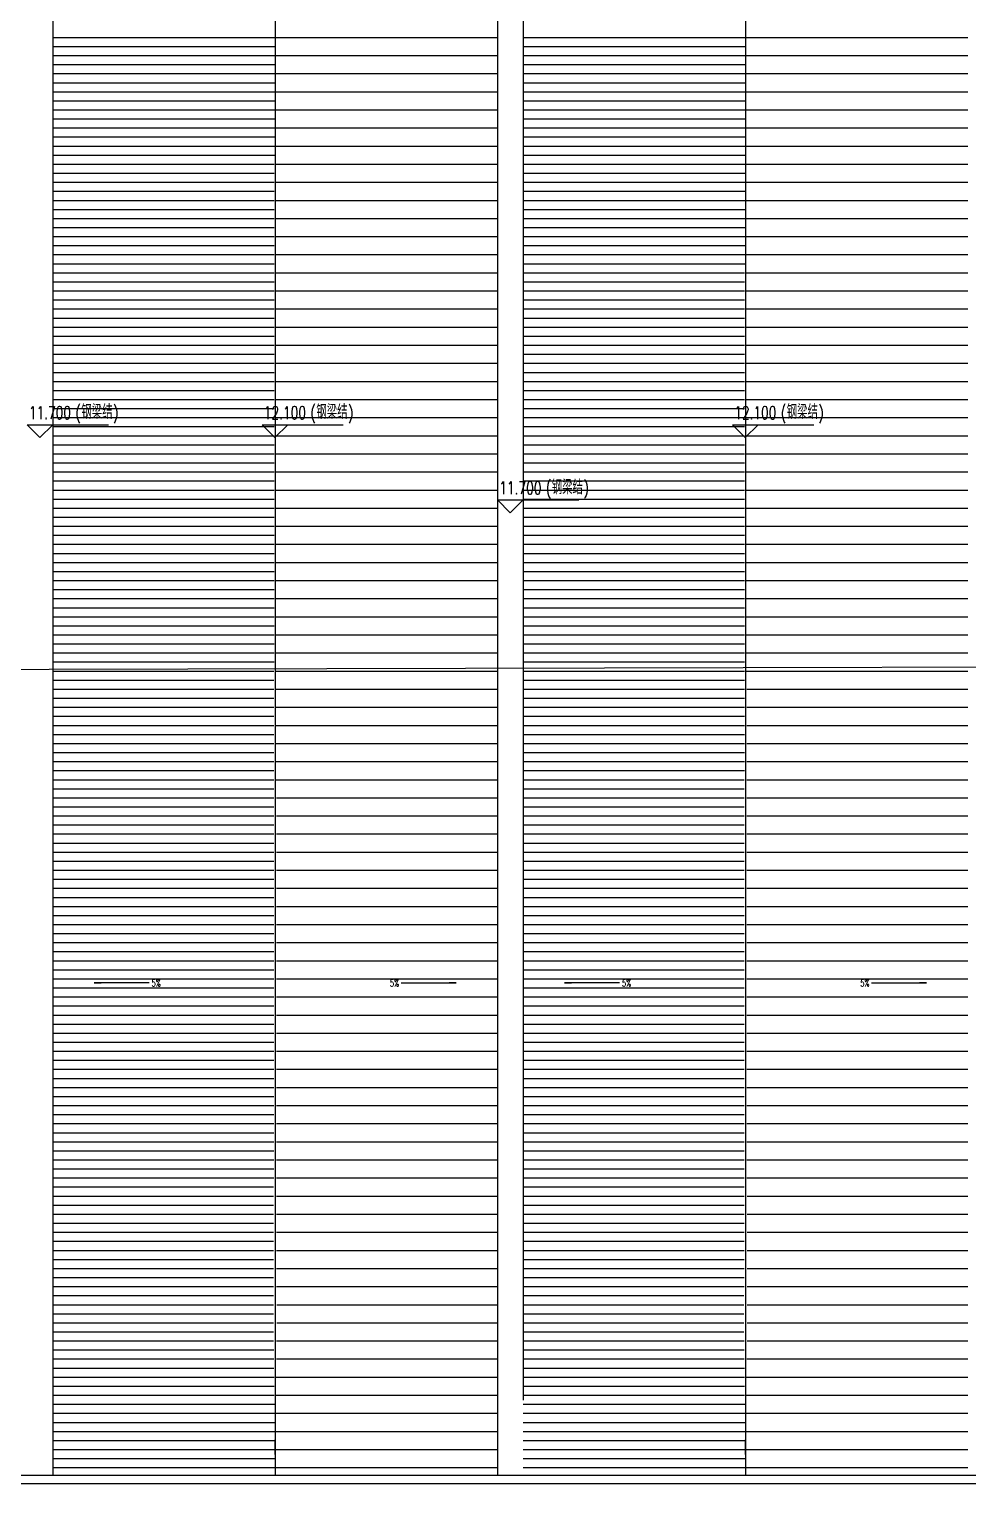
# Model space of a CAD drawing. Extents: x -474411 to 577939, y 0 to 1014176.
# Drawn here: x 272666 to 305596, y 741120 to 792149 of the extents above; entities that cross this region are included whole.
import ezdxf

# ---------------------------------------------------------------- set-up
doc = ezdxf.new("R2010")
doc.units = 0
doc.header["$LTSCALE"] = 1000
doc.header["$MEASUREMENT"] = 0
for name, color, linetype in [('A-AXIS-DP', 126, 'Continuous'), ('A-AXIS-SYMB', 3, 'Continuous'), ('A-HATCH-2', 251, 'Continuous'), ('A-LIN-V', 9, 'Continuous'), ('A-SFCE', 30, 'Continuous'), ('PUB_TEXT', 7, 'Continuous'), ('照明-灯具', 3, 'Continuous')]:
    doc.layers.add(name, color=color, linetype=linetype)
doc.styles.add('_TCH_DIM', font='SIMPLEX', dxfattribs={"bigfont": 'GBCBIG'})

msp = doc.modelspace()

# ---------------------------------------------------------------- linework, layer by layer
at = {"layer": 'A-AXIS-DP', "color": 8}
for p, q in [((281295.8, 742150), (281295.8, 742670)), ((281295.8, 742150), (281295.8, 742670)), ((297795.8, 742150), (297795.8, 742670)), ((297795.8, 742150), (297795.8, 742670))]:
    msp.add_line(p, q, dxfattribs=at)
at = {"layer": 'A-AXIS-SYMB', "color": 8}
for p, q in [((273045.8, 777820), (272595.8, 778270)), ((272595.8, 778270), (275445.8, 778270)), ((273045.8, 777820), (273495.8, 778270)), ((281287.4, 777820), (280837.4, 778270)), ((280837.4, 778270), (283687.4, 778270)), ((281287.4, 777820), (281737.4, 778270)), ((297787.4, 777820), (297337.4, 778270)), ((297337.4, 778270), (300187.4, 778270)), ((297787.4, 777820), (298237.4, 778270)), ((289545.8, 775181.6), (289095.8, 775631.6)), ((289095.8, 775631.6), (291945.8, 775631.6)), ((289545.8, 775181.6), (289995.8, 775631.6)), ((276880, 758691.6), (274950, 758691.6)), ((274950, 758691.6), (275190, 758691.6)), ((285711.6, 758691.6), (287641.6, 758691.6)), ((287641.6, 758691.6), (287401.6, 758691.6)), ((293380, 758691.6), (291450, 758691.6)), ((291450, 758691.6), (291690, 758691.6)), ((302211.6, 758691.6), (304141.6, 758691.6)), ((304141.6, 758691.6), (303901.6, 758691.6))]:
    msp.add_line(p, q, dxfattribs=at)
at = {"layer": 'A-HATCH-2', "color": 8, "linetype": 'Continuous'}
for p, q in [((281270.6, 791845), (273495.8, 791845)), ((281270.4, 791527.5), (273495.8, 791527.5)), ((289095.8, 791845), (281321, 791845)), ((297770.6, 791845), (289995.8, 791845)), ((297770.4, 791527.5), (289995.8, 791527.5)), ((305595.8, 791845), (297821, 791845)), ((281270.2, 791210), (273495.8, 791210)), ((289095.8, 791210), (281321.4, 791210)), ((297770.2, 791210), (289995.8, 791210)), ((305595.8, 791210), (297821.4, 791210)), ((281270, 790892.5), (273495.8, 790892.5)), ((281269.8, 790575), (273495.8, 790575)), ((289095.8, 790575), (281321.8, 790575)), ((297770, 790892.5), (289995.8, 790892.5)), ((297769.8, 790575), (289995.8, 790575)), ((305595.8, 790575), (297821.8, 790575)), ((281269.6, 790257.5), (273495.8, 790257.5)), ((281269.4, 789940), (273495.8, 789940)), ((289095.8, 789940), (281322.2, 789940)), ((297769.6, 790257.5), (289995.8, 790257.5)), ((297769.4, 789940), (289995.8, 789940)), ((305595.8, 789940), (297822.2, 789940)), ((281269.2, 789622.5), (273495.8, 789622.5)), ((297769.2, 789622.5), (289995.8, 789622.5)), ((281269, 789305), (273495.8, 789305)), ((281268.8, 788987.5), (273495.8, 788987.5)), ((289095.8, 789305), (281322.6, 789305)), ((297769, 789305), (289995.8, 789305)), ((297768.8, 788987.5), (289995.8, 788987.5)), ((305595.8, 789305), (297822.6, 789305)), ((281268.6, 788670), (273495.8, 788670)), ((289095.8, 788670), (281323.1, 788670)), ((297768.6, 788670), (289995.8, 788670)), ((305595.8, 788670), (297823.1, 788670)), ((281268.4, 788352.5), (273495.8, 788352.5)), ((281268.2, 788035), (273495.8, 788035)), ((289095.8, 788035), (281323.5, 788035)), ((297768.4, 788352.5), (289995.8, 788352.5)), ((297768.2, 788035), (289995.8, 788035)), ((305595.8, 788035), (297823.5, 788035)), ((281268, 787717.5), (273495.8, 787717.5)), ((281267.7, 787400), (273495.8, 787400)), ((289095.8, 787400), (281323.9, 787400)), ((297768, 787717.5), (289995.8, 787717.5)), ((297767.7, 787400), (289995.8, 787400)), ((305595.8, 787400), (297823.9, 787400)), ((281267.5, 787082.5), (273495.8, 787082.5)), ((297767.5, 787082.5), (289995.8, 787082.5)), ((281267.3, 786765), (273495.8, 786765)), ((281267.1, 786447.5), (273495.8, 786447.5)), ((289095.8, 786765), (281324.3, 786765)), ((297767.3, 786765), (289995.8, 786765)), ((297767.1, 786447.5), (289995.8, 786447.5)), ((305595.8, 786765), (297824.3, 786765)), ((281266.9, 786130), (273495.8, 786130)), ((289095.8, 786130), (281324.7, 786130)), ((297766.9, 786130), (289995.8, 786130)), ((305595.8, 786130), (297824.7, 786130)), ((281266.7, 785812.5), (273495.8, 785812.5)), ((281266.5, 785495), (273495.8, 785495)), ((289095.8, 785495), (281325.1, 785495)), ((297766.7, 785812.5), (289995.8, 785812.5)), ((297766.5, 785495), (289995.8, 785495)), ((305595.8, 785495), (297825.1, 785495)), ((281266.3, 785177.5), (273495.8, 785177.5)), ((281266.1, 784860), (273495.8, 784860)), ((289095.8, 784860), (281325.5, 784860)), ((297766.3, 785177.5), (289995.8, 785177.5)), ((297766.1, 784860), (289995.8, 784860)), ((305595.8, 784860), (297825.5, 784860)), ((281265.9, 784542.5), (273495.8, 784542.5)), ((297765.9, 784542.5), (289995.8, 784542.5)), ((281265.7, 784225), (273495.8, 784225)), ((281265.5, 783907.5), (273495.8, 783907.5)), ((289095.8, 784225), (281326, 784225)), ((297765.7, 784225), (289995.8, 784225)), ((297765.5, 783907.5), (289995.8, 783907.5)), ((305595.8, 784225), (297826, 784225)), ((281265.3, 783590), (273495.8, 783590)), ((289095.8, 783590), (281326.4, 783590)), ((297765.3, 783590), (289995.8, 783590)), ((305595.8, 783590), (297826.4, 783590)), ((281265.1, 783272.5), (273495.8, 783272.5)), ((281264.8, 782955), (273495.8, 782955)), ((289095.8, 782955), (281326.8, 782955)), ((297765.1, 783272.5), (289995.8, 783272.5)), ((297764.8, 782955), (289995.8, 782955)), ((305595.8, 782955), (297826.8, 782955)), ((281264.6, 782637.5), (273495.8, 782637.5)), ((281264.4, 782320), (273495.8, 782320)), ((289095.8, 782320), (281327.2, 782320)), ((297764.6, 782637.5), (289995.8, 782637.5)), ((297764.4, 782320), (289995.8, 782320)), ((305595.8, 782320), (297827.2, 782320)), ((281264.2, 782002.5), (273495.8, 782002.5)), ((297764.2, 782002.5), (289995.8, 782002.5)), ((281264, 781685), (273495.8, 781685)), ((281263.8, 781367.5), (273495.8, 781367.5)), ((289095.8, 781685), (281327.6, 781685)), ((297764, 781685), (289995.8, 781685)), ((297763.8, 781367.5), (289995.8, 781367.5)), ((305595.8, 781685), (297827.6, 781685)), ((281263.6, 781050), (273495.8, 781050)), ((289095.8, 781050), (281328, 781050)), ((297763.6, 781050), (289995.8, 781050)), ((305595.8, 781050), (297828, 781050)), ((281263.4, 780732.5), (273495.8, 780732.5)), ((281263.2, 780415), (273495.8, 780415)), ((289095.8, 780415), (281328.4, 780415)), ((297763.4, 780732.5), (289995.8, 780732.5)), ((297763.2, 780415), (289995.8, 780415)), ((305595.8, 780415), (297828.4, 780415)), ((281263, 780097.5), (273495.8, 780097.5)), ((281262.8, 779780), (273495.8, 779780)), ((289095.8, 779780), (281328.9, 779780)), ((297763, 780097.5), (289995.8, 780097.5)), ((297762.8, 779780), (289995.8, 779780)), ((305595.8, 779780), (297828.9, 779780)), ((281262.6, 779462.5), (273495.8, 779462.5)), ((297762.6, 779462.5), (289995.8, 779462.5)), ((281262.4, 779145), (273495.8, 779145)), ((281262.2, 778827.5), (273495.8, 778827.5)), ((289095.8, 779145), (281329.3, 779145)), ((297762.4, 779145), (289995.8, 779145)), ((297762.2, 778827.5), (289995.8, 778827.5)), ((305595.8, 779145), (297829.3, 779145)), ((281261.9, 778510), (273495.8, 778510)), ((281261.7, 778192.5), (273495.8, 778192.5)), ((289095.8, 778510), (281329.7, 778510)), ((297761.9, 778510), (289995.8, 778510)), ((297761.7, 778192.5), (289995.8, 778192.5)), ((305595.8, 778510), (297829.7, 778510)), ((281261.5, 777875), (273495.8, 777875)), ((289095.8, 777875), (281330.1, 777875)), ((297761.5, 777875), (289995.8, 777875)), ((305595.8, 777875), (297830.1, 777875)), ((281261.3, 777557.5), (273495.8, 777557.5)), ((281261.1, 777240), (273495.8, 777240)), ((289095.8, 777240), (281330.5, 777240)), ((297761.3, 777557.5), (289995.8, 777557.5)), ((297761.1, 777240), (289995.8, 777240)), ((305595.8, 777240), (297830.5, 777240)), ((281260.9, 776922.5), (273495.8, 776922.5)), ((297760.9, 776922.5), (289995.8, 776922.5)), ((281260.7, 776605), (273495.8, 776605)), ((281260.5, 776287.5), (273495.8, 776287.5)), ((289095.8, 776605), (281330.9, 776605)), ((297760.7, 776605), (289995.8, 776605)), ((297760.5, 776287.5), (289995.8, 776287.5)), ((305595.8, 776605), (297830.9, 776605)), ((281260.3, 775970), (273495.8, 775970)), ((281260.1, 775652.5), (273495.8, 775652.5)), ((289095.8, 775970), (281331.3, 775970)), ((297760.3, 775970), (289995.8, 775970)), ((297760.1, 775652.5), (289995.8, 775652.5)), ((305595.8, 775970), (297831.3, 775970)), ((281259.9, 775335), (273495.8, 775335)), ((289095.8, 775335), (281331.8, 775335)), ((297759.9, 775335), (289995.8, 775335)), ((305595.8, 775335), (297831.8, 775335)), ((281259.7, 775017.5), (273495.8, 775017.5)), ((281259.5, 774700), (273495.8, 774700)), ((289095.8, 774700), (281332.2, 774700)), ((297759.7, 775017.5), (289995.8, 775017.5)), ((297759.5, 774700), (289995.8, 774700)), ((305595.8, 774700), (297832.2, 774700)), ((281259.3, 774382.5), (273495.8, 774382.5)), ((297759.3, 774382.5), (289995.8, 774382.5)), ((281259, 774065), (273495.8, 774065)), ((281258.8, 773747.5), (273495.8, 773747.5)), ((289095.8, 774065), (281332.6, 774065)), ((297759, 774065), (289995.8, 774065)), ((297758.8, 773747.5), (289995.8, 773747.5)), ((305595.8, 774065), (297832.6, 774065)), ((281258.6, 773430), (273495.8, 773430)), ((281258.4, 773112.5), (273495.8, 773112.5)), ((289095.8, 773430), (281333, 773430)), ((297758.6, 773430), (289995.8, 773430)), ((297758.4, 773112.5), (289995.8, 773112.5)), ((305595.8, 773430), (297833, 773430)), ((281258.2, 772795), (273495.8, 772795)), ((289095.8, 772795), (281333.4, 772795)), ((297758.2, 772795), (289995.8, 772795)), ((305595.8, 772795), (297833.4, 772795)), ((281258, 772477.5), (273495.8, 772477.5)), ((281257.8, 772160), (273495.8, 772160)), ((289095.8, 772160), (281333.8, 772160)), ((297758, 772477.5), (289995.8, 772477.5)), ((297757.8, 772160), (289995.8, 772160)), ((305595.8, 772160), (297833.8, 772160)), ((281257.6, 771842.5), (273495.8, 771842.5)), ((297757.6, 771842.5), (289995.8, 771842.5)), ((281257.4, 771525), (273495.8, 771525)), ((281257.2, 771207.5), (273495.8, 771207.5)), ((289095.8, 771525), (281334.2, 771525)), ((297757.4, 771525), (289995.8, 771525)), ((297757.2, 771207.5), (289995.8, 771207.5)), ((305595.8, 771525), (297834.2, 771525)), ((281257, 770890), (273495.8, 770890)), ((281256.8, 770572.5), (273495.8, 770572.5)), ((289095.8, 770890), (281334.7, 770890)), ((297757, 770890), (289995.8, 770890)), ((297756.8, 770572.5), (289995.8, 770572.5)), ((305595.8, 770890), (297834.7, 770890)), ((281256.6, 770255), (273495.8, 770255)), ((289095.8, 770255), (281335.1, 770255)), ((297756.6, 770255), (289995.8, 770255)), ((305595.8, 770255), (297835.1, 770255)), ((281256.4, 769937.5), (273495.8, 769937.5)), ((281256.1, 769620), (273495.8, 769620)), ((289095.8, 769620), (281335.5, 769620)), ((297756.4, 769937.5), (289995.8, 769937.5)), ((297756.1, 769620), (289995.8, 769620)), ((305595.8, 769620), (297835.5, 769620)), ((281255.9, 769302.5), (273495.8, 769302.5)), ((297755.9, 769302.5), (289995.8, 769302.5)), ((281255.7, 768985), (273495.8, 768985)), ((281255.5, 768667.5), (273495.8, 768667.5)), ((289095.8, 768985), (281335.9, 768985)), ((297755.7, 768985), (289995.8, 768985)), ((297755.5, 768667.5), (289995.8, 768667.5)), ((305595.8, 768985), (297835.9, 768985)), ((281255.3, 768350), (273495.8, 768350)), ((281255.1, 768032.5), (273495.8, 768032.5)), ((289095.8, 768350), (281336.3, 768350)), ((297755.3, 768350), (289995.8, 768350)), ((297755.1, 768032.5), (289995.8, 768032.5)), ((305595.8, 768350), (297836.3, 768350)), ((281254.9, 767715), (273495.8, 767715)), ((289095.8, 767715), (281336.7, 767715)), ((297754.9, 767715), (289995.8, 767715)), ((305595.8, 767715), (297836.7, 767715)), ((281254.7, 767397.5), (273495.8, 767397.5)), ((281254.5, 767080), (273495.8, 767080)), ((289095.8, 767080), (281337.1, 767080)), ((297754.7, 767397.5), (289995.8, 767397.5)), ((297754.5, 767080), (289995.8, 767080)), ((305595.8, 767080), (297837.1, 767080)), ((281254.3, 766762.5), (273495.8, 766762.5)), ((297754.3, 766762.5), (289995.8, 766762.5)), ((281254.1, 766445), (273495.8, 766445)), ((281253.9, 766127.5), (273495.8, 766127.5)), ((289095.8, 766445), (281337.6, 766445)), ((297754.1, 766445), (289995.8, 766445)), ((297753.9, 766127.5), (289995.8, 766127.5)), ((305595.8, 766445), (297837.6, 766445)), ((281253.7, 765810), (273495.8, 765810)), ((281253.5, 765492.5), (273495.8, 765492.5)), ((289095.8, 765810), (281338, 765810)), ((297753.7, 765810), (289995.8, 765810)), ((297753.5, 765492.5), (289995.8, 765492.5)), ((305595.8, 765810), (297838, 765810)), ((281253.3, 765175), (273495.8, 765175)), ((289095.8, 765175), (281338.4, 765175)), ((297753.3, 765175), (289995.8, 765175)), ((305595.8, 765175), (297838.4, 765175)), ((281253, 764857.5), (273495.8, 764857.5)), ((281252.8, 764540), (273495.8, 764540)), ((289095.8, 764540), (281338.8, 764540)), ((297753, 764857.5), (289995.8, 764857.5)), ((297752.8, 764540), (289995.8, 764540)), ((305595.8, 764540), (297838.8, 764540)), ((281252.6, 764222.5), (273495.8, 764222.5)), ((281252.4, 763905), (273495.8, 763905)), ((289095.8, 763905), (281339.2, 763905)), ((297752.6, 764222.5), (289995.8, 764222.5)), ((297752.4, 763905), (289995.8, 763905)), ((305595.8, 763905), (297839.2, 763905)), ((281252.2, 763587.5), (273495.8, 763587.5)), ((297752.2, 763587.5), (289995.8, 763587.5)), ((281252, 763270), (273495.8, 763270)), ((281251.8, 762952.5), (273495.8, 762952.5)), ((289095.8, 763270), (281339.6, 763270)), ((297752, 763270), (289995.8, 763270)), ((297751.8, 762952.5), (289995.8, 762952.5)), ((305595.8, 763270), (297839.6, 763270)), ((281251.6, 762635), (273495.8, 762635)), ((289095.8, 762635), (281340, 762635)), ((297751.6, 762635), (289995.8, 762635)), ((305595.8, 762635), (297840, 762635)), ((281251.4, 762317.5), (273495.8, 762317.5)), ((281251.2, 762000), (273495.8, 762000)), ((289095.8, 762000), (281340.5, 762000)), ((297751.4, 762317.5), (289995.8, 762317.5)), ((297751.2, 762000), (289995.8, 762000)), ((305595.8, 762000), (297840.5, 762000)), ((281251, 761682.5), (273495.8, 761682.5)), ((281250.8, 761365), (273495.8, 761365)), ((289095.8, 761365), (281340.9, 761365)), ((297751, 761682.5), (289995.8, 761682.5)), ((297750.8, 761365), (289995.8, 761365)), ((305595.8, 761365), (297840.9, 761365)), ((281250.6, 761047.5), (273495.8, 761047.5)), ((297750.6, 761047.5), (289995.8, 761047.5)), ((281250.4, 760730), (273495.8, 760730)), ((281250.1, 760412.5), (273495.8, 760412.5)), ((289095.8, 760730), (281341.3, 760730)), ((297750.4, 760730), (289995.8, 760730)), ((297750.1, 760412.5), (289995.8, 760412.5)), ((305595.8, 760730), (297841.3, 760730)), ((281249.9, 760095), (273495.8, 760095)), ((289095.8, 760095), (281341.7, 760095)), ((297749.9, 760095), (289995.8, 760095)), ((305595.8, 760095), (297841.7, 760095)), ((281249.7, 759777.5), (273495.8, 759777.5)), ((281249.5, 759460), (273495.8, 759460)), ((289095.8, 759460), (281342.1, 759460)), ((297749.7, 759777.5), (289995.8, 759777.5)), ((297749.5, 759460), (289995.8, 759460)), ((305595.8, 759460), (297842.1, 759460)), ((281249.3, 759142.5), (273495.8, 759142.5)), ((281249.1, 758825), (273495.8, 758825)), ((289095.8, 758825), (281342.5, 758825)), ((297749.3, 759142.5), (289995.8, 759142.5)), ((297749.1, 758825), (289995.8, 758825)), ((305595.8, 758825), (297842.5, 758825)), ((281248.9, 758507.5), (273495.8, 758507.5)), ((297748.9, 758507.5), (289995.8, 758507.5)), ((281248.7, 758190), (273495.8, 758190)), ((281248.5, 757872.5), (273495.8, 757872.5)), ((289095.8, 758190), (281342.9, 758190)), ((297748.7, 758190), (289995.8, 758190)), ((297748.5, 757872.5), (289995.8, 757872.5)), ((305595.8, 758190), (297842.9, 758190)), ((281248.3, 757555), (273495.8, 757555)), ((289095.8, 757555), (281343.4, 757555)), ((297748.3, 757555), (289995.8, 757555)), ((305595.8, 757555), (297843.4, 757555)), ((281248.1, 757237.5), (273495.8, 757237.5)), ((281247.9, 756920), (273495.8, 756920)), ((289095.8, 756920), (281343.8, 756920)), ((297748.1, 757237.5), (289995.8, 757237.5)), ((297747.9, 756920), (289995.8, 756920)), ((305595.8, 756920), (297843.8, 756920)), ((281247.7, 756602.5), (273495.8, 756602.5)), ((281247.5, 756285), (273495.8, 756285)), ((289095.8, 756285), (281344.2, 756285)), ((297747.7, 756602.5), (289995.8, 756602.5)), ((297747.5, 756285), (289995.8, 756285)), ((305595.8, 756285), (297844.2, 756285)), ((281247.2, 755967.5), (273495.8, 755967.5)), ((297747.2, 755967.5), (289995.8, 755967.5)), ((281247, 755650), (273495.8, 755650)), ((281246.8, 755332.5), (273495.8, 755332.5)), ((289095.8, 755650), (281344.6, 755650)), ((297747, 755650), (289995.8, 755650)), ((297746.8, 755332.5), (289995.8, 755332.5)), ((305595.8, 755650), (297844.6, 755650)), ((281246.6, 755015), (273495.8, 755015)), ((289095.8, 755015), (281345, 755015)), ((297746.6, 755015), (289995.8, 755015)), ((305595.8, 755015), (297845, 755015)), ((281246.4, 754697.5), (273495.8, 754697.5)), ((281246.2, 754380), (273495.8, 754380)), ((289095.8, 754380), (281345.4, 754380)), ((297746.4, 754697.5), (289995.8, 754697.5)), ((297746.2, 754380), (289995.8, 754380)), ((305595.8, 754380), (297845.4, 754380)), ((281246, 754062.5), (273495.8, 754062.5)), ((281245.8, 753745), (273495.8, 753745)), ((289095.8, 753745), (281345.8, 753745)), ((297746, 754062.5), (289995.8, 754062.5)), ((297745.8, 753745), (289995.8, 753745)), ((305595.8, 753745), (297845.8, 753745)), ((281245.6, 753427.5), (273495.8, 753427.5)), ((297745.6, 753427.5), (289995.8, 753427.5)), ((281245.4, 753110), (273495.8, 753110)), ((281245.2, 752792.5), (273495.8, 752792.5)), ((289095.8, 753110), (281346.3, 753110)), ((297745.4, 753110), (289995.8, 753110)), ((297745.2, 752792.5), (289995.8, 752792.5)), ((305595.8, 753110), (297846.3, 753110)), ((281245, 752475), (273495.8, 752475)), ((289095.8, 752475), (281346.7, 752475)), ((297745, 752475), (289995.8, 752475)), ((305595.8, 752475), (297846.7, 752475)), ((281244.8, 752157.5), (273495.8, 752157.5)), ((281244.6, 751840), (273495.8, 751840)), ((289095.8, 751840), (281347.1, 751840)), ((297744.8, 752157.5), (289995.8, 752157.5)), ((297744.6, 751840), (289995.8, 751840)), ((305595.8, 751840), (297847.1, 751840)), ((281244.3, 751522.5), (273495.8, 751522.5)), ((281244.1, 751205), (273495.8, 751205)), ((289095.8, 751205), (281347.5, 751205)), ((297744.3, 751522.5), (289995.8, 751522.5)), ((297744.1, 751205), (289995.8, 751205)), ((305595.8, 751205), (297847.5, 751205)), ((281243.9, 750887.5), (273495.8, 750887.5)), ((297743.9, 750887.5), (289995.8, 750887.5)), ((281243.7, 750570), (273495.8, 750570)), ((281243.5, 750252.5), (273495.8, 750252.5)), ((289095.8, 750570), (281347.9, 750570)), ((297743.7, 750570), (289995.8, 750570)), ((297743.5, 750252.5), (289995.8, 750252.5)), ((305595.8, 750570), (297847.9, 750570)), ((281243.3, 749935), (273495.8, 749935)), ((281243.1, 749617.5), (273495.8, 749617.5)), ((289095.8, 749935), (281348.3, 749935)), ((297743.3, 749935), (289995.8, 749935)), ((297743.1, 749617.5), (289995.8, 749617.5)), ((305595.8, 749935), (297848.3, 749935)), ((281242.9, 749300), (273495.8, 749300)), ((289095.8, 749300), (281348.7, 749300)), ((297742.9, 749300), (289995.8, 749300)), ((305595.8, 749300), (297848.7, 749300)), ((281242.7, 748982.5), (273495.8, 748982.5)), ((281242.5, 748665), (273495.8, 748665)), ((289095.8, 748665), (281349.2, 748665)), ((297742.7, 748982.5), (289995.8, 748982.5)), ((297742.5, 748665), (289995.8, 748665)), ((305595.8, 748665), (297849.2, 748665)), ((281242.3, 748347.5), (273495.8, 748347.5)), ((297742.3, 748347.5), (289995.8, 748347.5)), ((281242.1, 748030), (273495.8, 748030)), ((281241.9, 747712.5), (273495.8, 747712.5)), ((289095.8, 748030), (281349.6, 748030)), ((297742.1, 748030), (289995.8, 748030)), ((297741.9, 747712.5), (289995.8, 747712.5)), ((305595.8, 748030), (297849.6, 748030)), ((281241.7, 747395), (273495.8, 747395)), ((281241.4, 747077.5), (273495.8, 747077.5)), ((289095.8, 747395), (281350, 747395)), ((297741.7, 747395), (289995.8, 747395)), ((297741.4, 747077.5), (289995.8, 747077.5)), ((305595.8, 747395), (297850, 747395)), ((281241.2, 746760), (273495.8, 746760)), ((289095.8, 746760), (281350.4, 746760)), ((297741.2, 746760), (289995.8, 746760)), ((305595.8, 746760), (297850.4, 746760)), ((281241, 746442.5), (273495.8, 746442.5)), ((281243.7, 746125), (273495.8, 746125)), ((289095.8, 746125), (281347.9, 746125)), ((297741, 746442.5), (289995.8, 746442.5)), ((297743.7, 746125), (289995.8, 746125)), ((305595.8, 746125), (297847.9, 746125)), ((281247.3, 745807.5), (273495.8, 745807.5)), ((297747.3, 745807.5), (289995.8, 745807.5)), ((281250.8, 745490), (273495.8, 745490)), ((281254.3, 745172.5), (273495.8, 745172.5)), ((289095.8, 745490), (281340.9, 745490)), ((297750.8, 745490), (289995.8, 745490)), ((297754.3, 745172.5), (289995.8, 745172.5)), ((305595.8, 745490), (297840.9, 745490)), ((281257.8, 744855), (273495.8, 744855)), ((281261.3, 744537.5), (273495.8, 744537.5)), ((289095.8, 744855), (281333.8, 744855)), ((297757.8, 744855), (289995.8, 744855)), ((297761.3, 744537.5), (289995.8, 744537.5)), ((305595.8, 744855), (297833.8, 744855)), ((281264.8, 744220), (273495.8, 744220)), ((289095.8, 744220), (281326.8, 744220)), ((297764.8, 744220), (289995.8, 744220)), ((305595.8, 744220), (297826.8, 744220)), ((281268.3, 743902.5), (273495.8, 743902.5)), ((281271.9, 743585), (273495.8, 743585)), ((289095.8, 743585), (281319.8, 743585)), ((297768.3, 743902.5), (289995.8, 743902.5)), ((297771.9, 743585), (289995.8, 743585)), ((305595.8, 743585), (297819.8, 743585)), ((281275.4, 743267.5), (273495.8, 743267.5)), ((297775.4, 743267.5), (289995.8, 743267.5)), ((281278.9, 742950), (273495.8, 742950)), ((281282.4, 742632.5), (273495.8, 742632.5)), ((289095.8, 742950), (281312.7, 742950)), ((297778.9, 742950), (289995.8, 742950)), ((297782.4, 742632.5), (289995.8, 742632.5)), ((305595.8, 742950), (297812.7, 742950)), ((281285.9, 742315), (273495.8, 742315)), ((281289.4, 741997.5), (273495.8, 741997.5)), ((289095.8, 742315), (281305.7, 742315)), ((297785.9, 742315), (289995.8, 742315)), ((297789.4, 741997.5), (289995.8, 741997.5)), ((305595.8, 742315), (297805.7, 742315)), ((281292.9, 741680), (273495.8, 741680)), ((289095.8, 741680), (281298.7, 741680)), ((297792.9, 741680), (289995.8, 741680)), ((305595.8, 741680), (297798.7, 741680))]:
    msp.add_line(p, q, dxfattribs=at)
at = {"layer": 'A-LIN-V', "color": 8}
for p, q in [((289995.8, 834858.4), (289995.8, 744058.4)), ((273495.8, 832220), (273495.8, 741420)), ((289095.8, 832220), (289095.8, 741420))]:
    msp.add_line(p, q, dxfattribs=at)
at = {"layer": 'A-SFCE', "color": 8}
for p, q in [((281295.8, 832220), (281295.8, 741420)), ((297795.8, 832220), (297795.8, 741420)), ((355945.9, 741120), (245445.9, 741120)), ((355945.9, 741420), (245745.9, 741420))]:
    msp.add_line(p, q, dxfattribs=at)
at = {"layer": '照明-灯具', "color": 6, "ltscale": 500}
msp.add_lwpolyline([(356141.5, 769886.7), (356141.5, 769886.7), (249020.6, 769623.8), (245682, 759320)], dxfattribs=at)

# ---------------------------------------------------------------- texts
at = {"layer": 'PUB_TEXT', "color": 8, "style": '_TCH_DIM', "width": 0.705882}
for s, height, p in [('11.700', 446.25, (272655, 778470)), ('(', 446.2, (274290, 778470)), (')', 446.2, (275605.9, 778470)), ('12.100', 446.25, (280896.6, 778470)), ('(', 446.2, (282531.6, 778470)), (')', 446.2, (283847.5, 778470)), ('12.100', 446.25, (297396.6, 778470)), ('(', 446.2, (299031.6, 778470)), (')', 446.2, (300347.5, 778470)), ('11.700', 446.25, (289155, 775831.6)), ('(', 446.2, (290790, 775831.6)), (')', 446.2, (292105.9, 775831.6)), ('5%', 238, (276964, 758572.6)), ('5%', 238, (285323.6, 758572.6)), ('5%', 238, (293464, 758572.6)), ('5%', 238, (301823.6, 758572.6))]:
    msp.add_text(s, height=height, dxfattribs=at).set_placement(p)
at = {"layer": 'PUB_TEXT', "color": 8, "style": '_TCH_DIM'}
for p in [(274500, 778470), (282741.6, 778470), (299241.6, 778470), (291000, 775831.6)]:
    msp.add_text('钢梁结', height=506.38, dxfattribs=at).set_placement(p)

doc.saveas('drawing.dxf')
